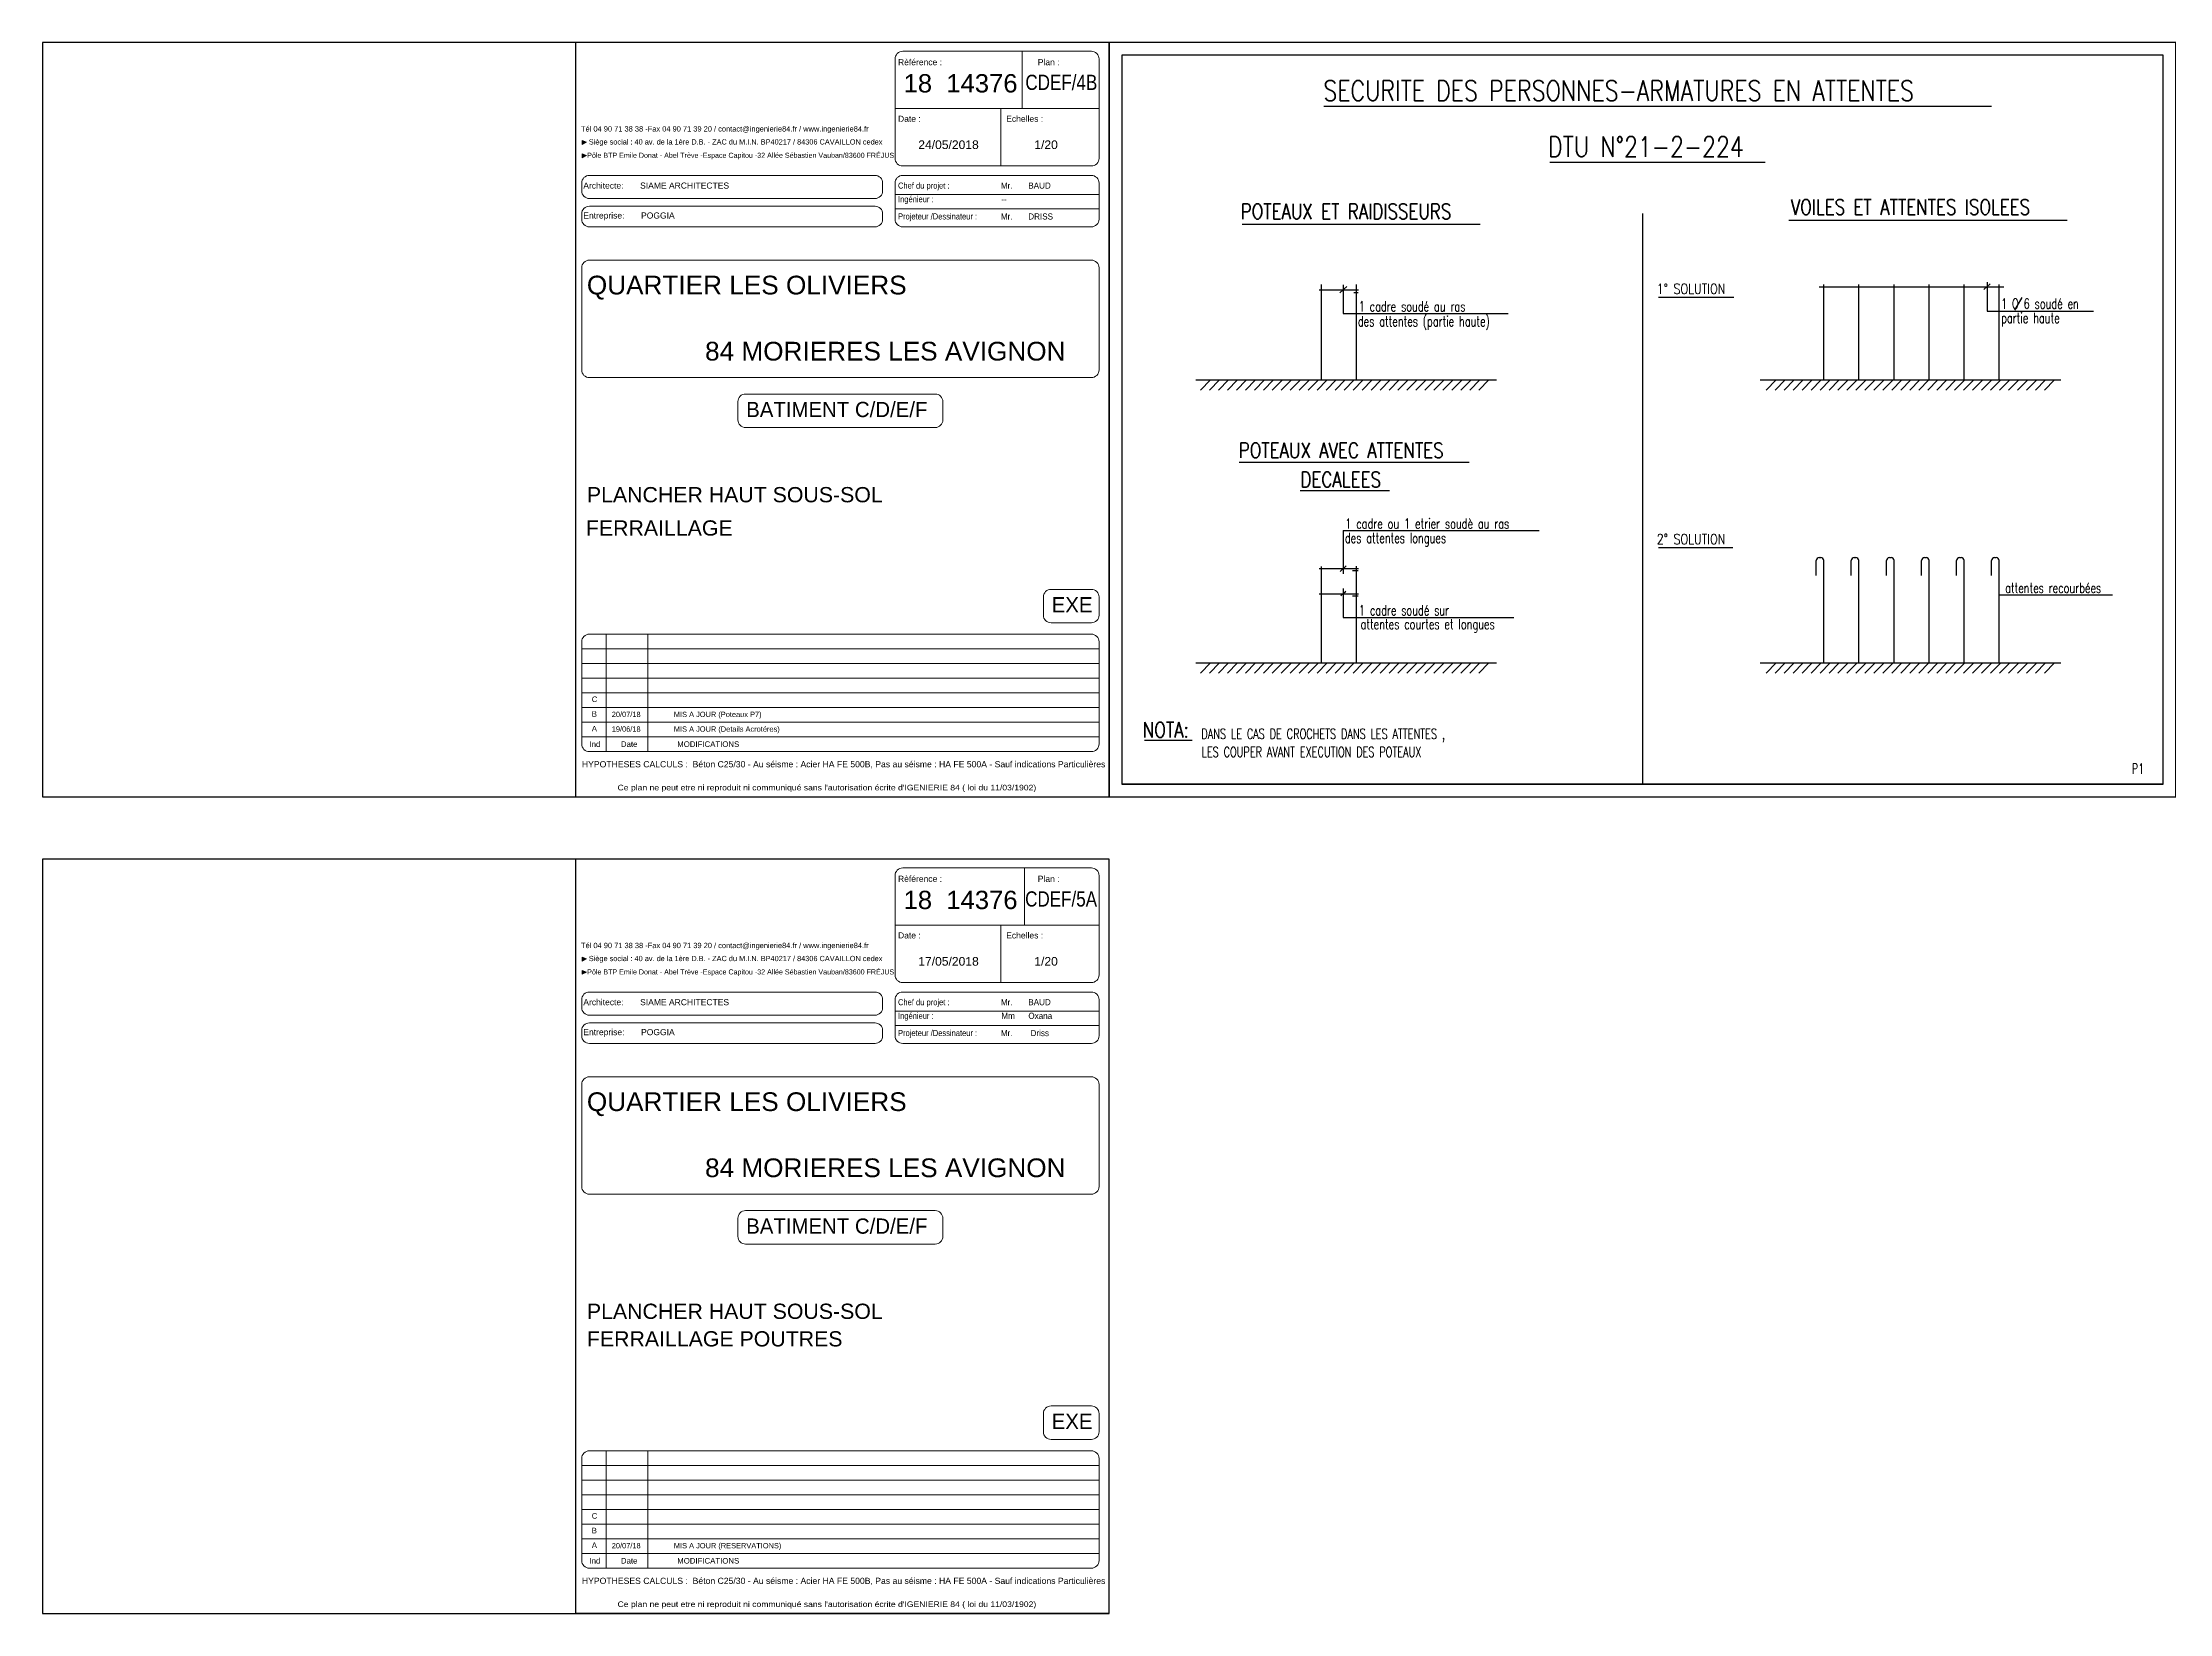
# Model space of a CAD drawing. Extents: x 308 to 787, y -199 to -146.
# Drawn here: x 471.97 to 513.84, y -185.47 to -154.54 of the extents above; entities that cross this region are included whole.
import ezdxf

# ---------------------------------------------------------------- set-up
doc = ezdxf.new("R2010")
doc.units = 0
doc.header["$LTSCALE"] = 0.5
doc.header["$MEASUREMENT"] = 0
doc.layers.get('0').update_dxf_attribs({"linetype": 'CONTINUOUS'})
for name, color, linetype in [('ARMATURE DALLE', 51, 'CONTINUOUS'), ('CARTOUCHE', 7, 'CONTINUOUS'), ('HABILLAGE', 7, 'CONTINUOUS')]:
    doc.layers.add(name, color=color, linetype=linetype)
doc.styles.add('ARIAL', font='arial.ttf', dxfattribs={"height": 0.12})
doc.styles.add('ROMANS8', font='romans.shx', dxfattribs={"width": 0.7})
doc.styles.add('style 20', font='ARLRDBD.TTF')

# ---------------------------------------------------------------- blocks, each defined once
blk = doc.blocks.new('*X678')
at = {"color": 0}
for p, q in [((-16.352, 5.215), (-16.152, 5.415)), ((-16.175, 5.215), (-15.975, 5.415)), ((-15.998, 5.215), (-15.798, 5.415)), ((-15.821, 5.215), (-15.621, 5.415)), ((-15.645, 5.215), (-15.445, 5.415)), ((-15.468, 5.215), (-15.268, 5.415)), ((-15.291, 5.215), (-15.091, 5.415)), ((-15.114, 5.215), (-14.914, 5.415)), ((-14.938, 5.215), (-14.738, 5.415)), ((-14.761, 5.215), (-14.561, 5.415)), ((-14.584, 5.215), (-14.384, 5.415)), ((-14.407, 5.215), (-14.207, 5.415)), ((-14.23, 5.215), (-14.03, 5.415)), ((-14.054, 5.215), (-13.854, 5.415)), ((-13.877, 5.215), (-13.677, 5.415)), ((-13.7, 5.215), (-13.5, 5.415)), ((-13.523, 5.215), (-13.323, 5.415)), ((-13.347, 5.215), (-13.147, 5.415)), ((-13.17, 5.215), (-12.97, 5.415)), ((-12.993, 5.215), (-12.793, 5.415)), ((-12.816, 5.215), (-12.616, 5.415)), ((-12.639, 5.215), (-12.439, 5.415)), ((-12.463, 5.215), (-12.263, 5.415)), ((-12.286, 5.215), (-12.086, 5.415)), ((-12.109, 5.215), (-11.909, 5.415)), ((-11.932, 5.215), (-11.732, 5.415)), ((-11.756, 5.215), (-11.556, 5.415)), ((-11.579, 5.215), (-11.379, 5.415)), ((-11.402, 5.215), (-11.202, 5.415)), ((-11.225, 5.215), (-11.025, 5.415)), ((-11.049, 5.215), (-10.849, 5.415)), ((-10.872, 5.215), (-10.672, 5.415)), ((-5.215, 5.215), (-5.015, 5.415)), ((-5.038, 5.215), (-4.838, 5.415)), ((-4.861, 5.215), (-4.661, 5.415)), ((-4.685, 5.215), (-4.485, 5.415)), ((-4.508, 5.215), (-4.308, 5.415)), ((-4.331, 5.215), (-4.131, 5.415)), ((-4.154, 5.215), (-3.954, 5.415)), ((-3.977, 5.215), (-3.777, 5.415)), ((-3.801, 5.215), (-3.601, 5.415)), ((-3.624, 5.215), (-3.424, 5.415)), ((-3.447, 5.215), (-3.247, 5.415)), ((-3.27, 5.215), (-3.07, 5.415)), ((-3.094, 5.215), (-2.894, 5.415)), ((-2.917, 5.215), (-2.717, 5.415)), ((-2.74, 5.215), (-2.54, 5.415)), ((-2.563, 5.215), (-2.363, 5.415)), ((-2.386, 5.215), (-2.186, 5.415)), ((-2.21, 5.215), (-2.01, 5.415)), ((-2.033, 5.215), (-1.833, 5.415)), ((-1.856, 5.215), (-1.656, 5.415)), ((-1.679, 5.215), (-1.479, 5.415)), ((-1.503, 5.215), (-1.303, 5.415)), ((-1.326, 5.215), (-1.126, 5.415)), ((-1.149, 5.215), (-0.949, 5.415)), ((-0.972, 5.215), (-0.772, 5.415)), ((-0.795, 5.215), (-0.595, 5.415)), ((-0.619, 5.215), (-0.419, 5.415)), ((-0.442, 5.215), (-0.242, 5.415)), ((-0.265, 5.215), (-0.065, 5.415)), ((-0.088, 5.215), (0.112, 5.415)), ((0.088, 5.215), (0.288, 5.415)), ((0.265, 5.215), (0.465, 5.415))]:
    blk.add_line(p, q, dxfattribs=at)

msp = doc.modelspace()

# ---------------------------------------------------------------- linework, layer by layer
at = {"color": 7}
msp.add_line((513.7178, -169.14), (493.2178, -169.14), dxfattribs=at)
msp.add_line((513.7178, -169.14), (493.2178, -169.14), dxfattribs=at)
at = {"color": 4}
for points in [[(492.9678, -169.39), (492.9678, -154.54), (471.9678, -154.54), (471.9678, -169.39)], [(513.9678, -169.39), (513.9678, -154.54), (492.9678, -154.54), (492.9678, -169.39)], [(492.9678, -185.4667), (492.9678, -170.6167), (471.9678, -170.6167), (471.9678, -185.4667)]]:
    msp.add_lwpolyline(points, close=True, dxfattribs=at)
at = {"color": 7}
msp.add_lwpolyline([(493.2178, -169.14), (513.7178, -169.14), (513.7178, -154.79), (493.2178, -154.79)], close=True, dxfattribs=at)
at = {"layer": 'ARMATURE DALLE', "color": 7, "lineweight": 18}
for p, q in [((491.2541, -154.7129), (491.2541, -155.8414)), ((488.7525, -155.8414), (492.7677, -155.8414)), ((490.8378, -155.8414), (490.8378, -156.97)), ((488.7525, -157.5296), (492.7677, -157.5296)), ((488.7525, -157.8153), (492.7677, -157.8153)), ((483.0631, -166.1876), (483.0631, -168.4996)), ((483.8847, -166.1876), (483.8847, -168.4996)), ((482.5833, -166.4766), (492.7677, -166.4766)), ((482.5833, -166.7656), (492.7677, -166.7656)), ((482.5833, -167.0546), (492.7677, -167.0546)), ((482.5833, -167.3436), (492.7677, -167.3436)), ((482.5833, -167.6326), (492.7677, -167.6326)), ((482.5833, -167.9216), (492.7677, -167.9216)), ((482.5833, -168.2106), (492.7677, -168.2106)), ((491.3002, -170.7896), (491.3002, -171.9181)), ((488.7525, -171.9181), (492.7677, -171.9181)), ((490.8378, -171.9181), (490.8378, -173.0467)), ((488.7525, -173.6063), (492.7677, -173.6063)), ((488.7525, -173.892), (492.7677, -173.892)), ((482.5833, -182.5533), (492.7677, -182.5533)), ((483.0631, -182.2644), (483.0631, -184.5763)), ((483.8847, -182.2644), (483.8847, -184.5763)), ((482.5833, -182.8423), (492.7677, -182.8423)), ((482.5833, -183.1313), (492.7677, -183.1313)), ((482.5833, -183.4203), (492.7677, -183.4203)), ((482.5833, -183.7093), (492.7677, -183.7093)), ((482.5833, -183.9983), (492.7677, -183.9983)), ((482.5833, -184.2873), (492.7677, -184.2873))]:
    msp.add_line(p, q, dxfattribs=at)
for points in [[(488.9025, -154.7129), (492.6176, -154.7129, -0.4142136), (492.7677, -154.8629), (492.7677, -156.8199, -0.4142136), (492.6176, -156.97), (488.9025, -156.97, -0.4142136), (488.7525, -156.8199), (488.7525, -154.8629, -0.4142136)], [(482.7334, -157.1559), (488.3582, -157.1559, -0.4142136), (488.5082, -157.306), (488.5082, -157.461, -0.4142136), (488.3582, -157.6111), (482.7334, -157.6111, -0.4142136), (482.5833, -157.461), (482.5833, -157.306, -0.4142136)], [(488.9025, -157.1559), (492.6176, -157.1559, -0.4142136), (492.7677, -157.306), (492.7677, -158.0178, -0.4142136), (492.6176, -158.1679), (488.9025, -158.1679, -0.4142136), (488.7525, -158.0178), (488.7525, -157.306, -0.4142136)], [(482.7334, -157.7628), (488.3582, -157.7628, -0.4142136), (488.5082, -157.9129), (488.5082, -158.0179, -0.4142136), (488.3582, -158.1679), (482.7334, -158.1679, -0.4142136), (482.5833, -158.0179), (482.5833, -157.9129, -0.4142136)], [(482.7334, -158.8242), (492.6176, -158.8242, -0.4142136), (492.7677, -158.9743), (492.7677, -160.9861, -0.4142136), (492.6176, -161.1362), (482.7334, -161.1362, -0.4142136), (482.5833, -160.9861), (482.5833, -158.9743, -0.4142136)], [(485.8083, -161.4596), (489.5426, -161.4596, -0.4142136), (489.6927, -161.6097), (489.6927, -161.9683, -0.4142136), (489.5426, -162.1184), (485.8083, -162.1184, -0.4142136), (485.6583, -161.9683), (485.6583, -161.6097, -0.4142136)], [(491.8231, -165.3047), (492.6176, -165.3047, -0.4142136), (492.7677, -165.4548), (492.7677, -165.8134, -0.4142136), (492.6176, -165.9635), (491.8231, -165.9635, -0.4142136), (491.673, -165.8134), (491.673, -165.4548, -0.4142136)], [(482.7334, -166.1876), (492.6176, -166.1876, -0.4142136), (492.7677, -166.3377), (492.7677, -168.3495, -0.4142136), (492.6176, -168.4996), (482.7334, -168.4996, -0.4142136), (482.5833, -168.3495), (482.5833, -166.3377, -0.4142136)], [(488.9025, -170.7896), (492.6176, -170.7896, -0.4142136), (492.7677, -170.9397), (492.7677, -172.8966, -0.4142136), (492.6176, -173.0467), (488.9025, -173.0467, -0.4142136), (488.7525, -172.8966), (488.7525, -170.9397, -0.4142136)], [(482.7334, -173.2326), (488.3582, -173.2326, -0.4142136), (488.5082, -173.3827), (488.5082, -173.5377, -0.4142136), (488.3582, -173.6878), (482.7334, -173.6878, -0.4142136), (482.5833, -173.5377), (482.5833, -173.3827, -0.4142136)], [(488.9025, -173.2326), (492.6176, -173.2326, -0.4142136), (492.7677, -173.3827), (492.7677, -174.0945, -0.4142136), (492.6176, -174.2446), (488.9025, -174.2446, -0.4142136), (488.7525, -174.0945), (488.7525, -173.3827, -0.4142136)], [(482.7334, -173.8395), (488.3582, -173.8395, -0.4142136), (488.5082, -173.9896), (488.5082, -174.0946, -0.4142136), (488.3582, -174.2447), (482.7334, -174.2447, -0.4142136), (482.5833, -174.0946), (482.5833, -173.9896, -0.4142136)], [(482.7334, -174.9009), (492.6176, -174.9009, -0.4142136), (492.7677, -175.051), (492.7677, -177.0628, -0.4142136), (492.6176, -177.2129), (482.7334, -177.2129, -0.4142136), (482.5833, -177.0628), (482.5833, -175.051, -0.4142136)], [(485.8083, -177.5363), (489.5426, -177.5363, -0.4142136), (489.6927, -177.6864), (489.6927, -178.0451, -0.4142136), (489.5426, -178.1951), (485.8083, -178.1951, -0.4142136), (485.6583, -178.0451), (485.6583, -177.6864, -0.4142136)], [(491.8231, -181.3814), (492.6176, -181.3814, -0.4142136), (492.7677, -181.5315), (492.7677, -181.8901, -0.4142136), (492.6176, -182.0402), (491.8231, -182.0402, -0.4142136), (491.673, -181.8901), (491.673, -181.5315, -0.4142136)], [(482.7334, -182.2644), (492.6176, -182.2644, -0.4142136), (492.7677, -182.4144), (492.7677, -184.4262, -0.4142136), (492.6176, -184.5763), (482.7334, -184.5763, -0.4142136), (482.5833, -184.4262), (482.5833, -182.4144, -0.4142136)]]:
    msp.add_lwpolyline(points, format="xyb", close=True, dxfattribs=at)
for points in [[(482.5933, -156.4685), (482.5933, -156.5451), (482.6746, -156.5011), (482.5933, -156.4685)], [(482.5933, -156.7304), (482.5933, -156.807), (482.6746, -156.7631), (482.5933, -156.7304)], [(482.5933, -172.5452), (482.5933, -172.6218), (482.6746, -172.5779), (482.5933, -172.5452)], [(482.5933, -172.8072), (482.5933, -172.8837), (482.6746, -172.8398), (482.5933, -172.8072)]]:
    msp.add_lwpolyline(points, dxfattribs=at)
for points in [[(482.5933, -156.5451), (482.673, -156.502), (482.5933, -156.4685)], [(482.5933, -156.807), (482.673, -156.764), (482.5933, -156.7304)], [(482.5933, -172.6218), (482.673, -172.5787), (482.5933, -172.5452)], [(482.5933, -172.8837), (482.673, -172.8407), (482.5933, -172.8072)]]:
    msp.add_solid(points, dxfattribs=at)
at = {"layer": 'CARTOUCHE', "color": 7}
for points in [[(482.4621, -169.3868), (492.9678, -169.3868), (492.9678, -154.54), (482.4621, -154.54)], [(482.4621, -185.4635), (492.9678, -185.4635), (492.9678, -170.6167), (482.4621, -170.6167)]]:
    msp.add_lwpolyline(points, close=True, dxfattribs=at)
at = {"layer": 'HABILLAGE', "color": 7}
for p, q in [((497.1929, -155.7912), (510.3361, -155.7912)), ((501.6449, -156.8948), (505.884, -156.8948)), ((495.5863, -158.1161), (500.2706, -158.1161)), ((503.4678, -157.9053), (503.4678, -169.14)), ((506.3486, -158.0345), (511.8266, -158.0345)), ((495.5282, -162.7993), (500.0577, -162.7993)), ((496.7283, -163.3564), (498.4898, -163.3564)), ((510.4911, -165.4125), (512.724, -165.4125)), ((493.6638, -168.2714), (494.6037, -168.2714))]:
    msp.add_line(p, q, dxfattribs=at)
at = {"layer": 'HABILLAGE', "color": 1}
for p, q in [((497.1045, -159.4078), (497.8736, -159.4078)), ((497.1462, -161.1814), (497.1462, -159.3015)), ((497.7852, -159.459), (497.8698, -159.459)), ((497.8404, -161.1814), (497.8404, -159.3015)), ((507.037, -161.1814), (507.037, -159.3015)), ((507.727, -161.1814), (507.727, -159.3015)), ((508.4211, -161.1814), (508.4211, -159.3015)), ((509.1111, -161.1814), (509.1111, -159.3015)), ((509.8011, -161.1814), (509.8011, -159.3015)), ((510.4911, -161.1814), (510.4911, -159.3015)), ((510.9394, -159.5615), (510.7894, -159.806)), ((497.1045, -164.8954), (497.8736, -164.8954)), ((497.1462, -166.7529), (497.1462, -164.8547)), ((497.7602, -164.9343), (497.8698, -164.9343)), ((497.8404, -166.7529), (497.8404, -164.8458)), ((506.887, -165.0311), (506.887, -164.7386)), ((506.947, -164.6786), (506.977, -164.6786)), ((507.037, -166.7529), (507.037, -164.7386)), ((507.577, -165.0311), (507.577, -164.7386)), ((507.637, -164.6786), (507.667, -164.6786)), ((507.727, -166.7529), (507.727, -164.7386)), ((508.2711, -165.0311), (508.2711, -164.7386)), ((508.3311, -164.6786), (508.3611, -164.6786)), ((508.4211, -166.7529), (508.4211, -164.7386)), ((508.9611, -165.0311), (508.9611, -164.7386)), ((509.0211, -164.6786), (509.0511, -164.6786)), ((509.1111, -166.7529), (509.1111, -164.7386)), ((509.6511, -165.0311), (509.6511, -164.7386)), ((509.7111, -164.6786), (509.7411, -164.6786)), ((509.8011, -166.7529), (509.8011, -164.7386)), ((510.3411, -165.0311), (510.3411, -164.7386)), ((510.4011, -164.6786), (510.4311, -164.6786)), ((510.4911, -166.7529), (510.4911, -164.7386)), ((497.1045, -165.3914), (497.8736, -165.3914)), ((497.7602, -165.4303), (497.8698, -165.4303))]:
    msp.add_line(p, q, dxfattribs=at)
at = {"layer": 'HABILLAGE'}
for p, q in [((497.6453, -159.3437), (497.5064, -159.4675)), ((497.5756, -159.3076), (497.5756, -159.877)), ((506.9431, -159.3471), (510.5848, -159.3471)), ((510.3116, -159.2933), (510.1899, -159.4043)), ((510.2521, -159.256), (510.2521, -159.8254)), ((497.5756, -159.877), (500.8205, -159.877)), ((510.2521, -159.8254), (512.3444, -159.8254)), ((497.5756, -164.1478), (497.5756, -165.0008)), ((497.5756, -164.1478), (501.4316, -164.1478)), ((497.6312, -164.8451), (497.5141, -164.9509)), ((497.6273, -165.3452), (497.5269, -165.4331)), ((497.5756, -165.2911), (497.5756, -165.8606)), ((497.5756, -165.8606), (500.9367, -165.8606))]:
    msp.add_line(p, q, dxfattribs=at)
at = {"layer": 'HABILLAGE', "color": 3}
for p, q in [((503.7814, -159.5509), (505.2646, -159.5509)), ((503.7814, -164.4788), (505.2453, -164.4788))]:
    msp.add_line(p, q, dxfattribs=at)
at = {"layer": 'HABILLAGE', "color": 4}
for p, q in [((494.6761, -161.1814), (500.5962, -161.1814)), ((505.7818, -161.1814), (511.7019, -161.1814)), ((494.6761, -166.7529), (500.5962, -166.7529)), ((505.7818, -166.7529), (511.7019, -166.7529))]:
    msp.add_line(p, q, dxfattribs=at)
at = {"layer": 'HABILLAGE', "color": 1}
for centre, start, end in [((506.947, -164.7386), 90, 180), ((506.977, -164.7386), 0, 90), ((507.637, -164.7386), 90, 180), ((507.667, -164.7386), 0, 90), ((508.3311, -164.7386), 90, 180), ((508.3611, -164.7386), 0, 90), ((509.0211, -164.7386), 90, 180), ((509.0511, -164.7386), 0, 90), ((509.7111, -164.7386), 90, 180), ((509.7411, -164.7386), 0, 90), ((510.4011, -164.7386), 90, 180), ((510.4311, -164.7386), 0, 90)]:
    msp.add_arc(centre, 0.06, start, end, dxfattribs=at)

# ---------------------------------------------------------------- block references
at = {"layer": 'HABILLAGE', "color": 7}
for p in [(511.1169, -166.5963), (511.1169, -172.1678)]:
    msp.add_blockref('*X678', p, dxfattribs=at)

# ---------------------------------------------------------------- texts
at = {"layer": 'CARTOUCHE', "color": 0}
for s, height, style, p in [('Rèférence :', 0.120065, 'ARIAL', (488.8105, -154.9868)), ('Plan :', 0.12006, 'ARIAL', (491.5625, -154.9868)), ('18  14376', 0.361, 'ARIAL', (488.9206, -155.5232)), ('Tél 04 90 71 38 38 -Fax 04 90 71 39 20 / contact@ingenierie84.fr / www.ingenierie84.fr', 0.105057, 'ARIAL', (482.569, -156.2917)), ('Date :', 0.12006, 'ARIAL', (488.8105, -156.101)), ('Echelles :', 0.12006, 'ARIAL', (490.9406, -156.101)), (' Siège social : 40 av. de la 1ère D.B. - ZAC du M.I.N. BP40217 / 84306 CAVAILLON cedex', 0.103556, 'ARIAL', (482.6827, -156.5477)), ('24/05/2018', 0.17033, 'ARIAL', (489.2094, -156.6366)), ('1/20', 0.17033, 'ARIAL', (491.4936, -156.6366)), ('Pôle BTP Emile Donat - Abel Trève -Espace Capitou -32 Allée Sébastien Vauban/83600 FRÉJUS', 0.100054, 'ARIAL', (482.691, -156.8097)), ('Architecte:       SIAME ARCHITECTES', 0.120065, 'ARIAL', (482.6145, -157.4158)), ('Entreprise:       POGGIA', 0.120065, 'ARIAL', (482.6145, -158.0052)), ('QUARTIER LES OLIVIERS', 0.36862, 'ARIAL', (482.6849, -159.4989)), ('84 MORIERES LES AVIGNON', 0.36862, 'ARIAL', (485.0115, -160.8004)), ('BATIMENT C/D/E/F', 0.300162, 'style 20', (485.8217, -161.9139)), ('PLANCHER HAUT SOUS-SOL', 0.300162, 'ARIAL', (482.6849, -163.5912)), ('EXE', 0.30016, 'style 20', (491.8364, -165.759)), ('C', 0.1101, 'ARIAL', (482.7807, -167.5245)), ('B', 0.1101, 'ARIAL', (482.7807, -167.8135)), ('20/07/18', 0.1045, 'ARIAL', (483.1746, -167.819)), ('MIS A JOUR (Poteaux P7)', 0.1045, 'ARIAL', (484.3971, -167.819)), ('Ind', 0.11006, 'ARIAL', (482.7365, -168.4077)), ('A', 0.1101, 'ARIAL', (482.7807, -168.1025)), ('19/06/18', 0.1045, 'ARIAL', (483.1746, -168.108)), ('Date', 0.11006, 'ARIAL', (483.3548, -168.4077)), ('MIS A JOUR (Details Acrotéres)', 0.1045, 'ARIAL', (484.3971, -168.108)), ('MODIFICATIONS', 0.110059, 'ARIAL', (484.4636, -168.4077)), ('HYPOTHESES CALCULS :  Béton C25/30 - Au séisme : Acier HA FE 500B, Pas au séisme : HA FE 500A - Sauf indications Particulières', 0.1215656, 'ARIAL', (482.5871, -168.8085)), ('Rèférence :', 0.120065, 'ARIAL', (488.8105, -171.0635)), ('18  14376', 0.361, 'ARIAL', (488.9206, -171.5999)), ('Plan :', 0.12006, 'ARIAL', (491.5625, -171.0635)), ('Date :', 0.12006, 'ARIAL', (488.8105, -172.1777)), ('Echelles :', 0.12006, 'ARIAL', (490.9406, -172.1777)), ('Tél 04 90 71 38 38 -Fax 04 90 71 39 20 / contact@ingenierie84.fr / www.ingenierie84.fr', 0.105057, 'ARIAL', (482.569, -172.3684)), (' Siège social : 40 av. de la 1ère D.B. - ZAC du M.I.N. BP40217 / 84306 CAVAILLON cedex', 0.103556, 'ARIAL', (482.6827, -172.6244)), ('Pôle BTP Emile Donat - Abel Trève -Espace Capitou -32 Allée Sébastien Vauban/83600 FRÉJUS', 0.100054, 'ARIAL', (482.691, -172.8864)), ('17/05/2018', 0.17033, 'ARIAL', (489.2094, -172.7133)), ('1/20', 0.17033, 'ARIAL', (491.4936, -172.7133)), ('Architecte:       SIAME ARCHITECTES', 0.120065, 'ARIAL', (482.6145, -173.4925)), ('Entreprise:       POGGIA', 0.120065, 'ARIAL', (482.6145, -174.0819)), ('QUARTIER LES OLIVIERS', 0.36862, 'ARIAL', (482.6849, -175.5757)), ('84 MORIERES LES AVIGNON', 0.36862, 'ARIAL', (485.0115, -176.8772)), ('BATIMENT C/D/E/F', 0.300162, 'style 20', (485.8217, -177.9906)), ('PLANCHER HAUT SOUS-SOL', 0.300162, 'ARIAL', (482.6849, -179.6679)), ('FERRAILLAGE POUTRES', 0.300162, 'ARIAL', (482.6849, -180.21)), ('EXE', 0.30016, 'style 20', (491.8364, -181.8357)), ('C', 0.1101, 'ARIAL', (482.7807, -183.6012)), ('B', 0.1101, 'ARIAL', (482.7807, -183.8902)), ('A', 0.1101, 'ARIAL', (482.7807, -184.1792)), ('20/07/18', 0.1045, 'ARIAL', (483.1746, -184.1847)), ('MIS A JOUR (RESERVATIONS)', 0.1045, 'ARIAL', (484.3971, -184.1847)), ('Ind', 0.11006, 'ARIAL', (482.7365, -184.4844)), ('Date', 0.11006, 'ARIAL', (483.3548, -184.4844)), ('MODIFICATIONS', 0.110059, 'ARIAL', (484.4636, -184.4844)), ('HYPOTHESES CALCULS :  Béton C25/30 - Au séisme : Acier HA FE 500B, Pas au séisme : HA FE 500A - Sauf indications Particulières', 0.1215656, 'ARIAL', (482.5871, -184.8852))]:
    msp.add_text(s, height=height, dxfattribs=dict(at, style=style)).set_placement(p)
at = {"layer": 'CARTOUCHE', "color": 0, "style": 'ARIAL'}
for s, height, width, p in [('CDEF/4B', 0.3, 0.8, (491.3183, -155.4735)), ('Chef du projet :             ', 0.120065, 0.85, (488.8105, -157.4158)), ('Mr.       BAUD', 0.120065, 0.95, (490.8353, -157.4158)), ('Ingénieur :                         ', 0.120065, 0.85, (488.8105, -157.6838)), ('--', 0.12006, 0.95, (490.8455, -157.6838)), ('Projeteur /Dessinateur :   ', 0.120065, 0.85, (488.8105, -158.023)), ('Mr.       DRISS', 0.120065, 0.95, (490.8353, -158.0241)), ("Ce plan ne peut etre ni reproduit ni communiqué sans l'autorisation écrite d'IGENIERIE 84 ( loi du 11/03/1902)", 0.1100594, 1.1, (483.2889, -169.2628)), ('CDEF/5A', 0.3, 0.8, (491.3135, -171.5503)), ('Chef du projet :             ', 0.120065, 0.85, (488.8105, -173.4925)), ('Ingénieur :                         ', 0.120065, 0.85, (488.8105, -173.7605)), ('Mr.       BAUD', 0.120065, 0.95, (490.8353, -173.4925)), ('Mm      Oxana', 0.120065, 0.95, (490.8455, -173.7605)), ('Projeteur /Dessinateur :   ', 0.120065, 0.85, (488.8105, -174.0997)), ('Mr.        Driss       ', 0.120065, 0.95, (490.8353, -174.1008)), ("Ce plan ne peut etre ni reproduit ni communiqué sans l'autorisation écrite d'IGENIERIE 84 ( loi du 11/03/1902)", 0.1100594, 1.1, (483.2889, -185.3396))]:
    msp.add_text(s, height=height, dxfattribs=dict(at, width=width)).set_placement(p)
msp.add_attdef('FERRAILLAGE', (482.6652, -164.2469), '', height=0.3002, dxfattribs=at)
at = {"layer": 'HABILLAGE', "color": 4, "style": 'ROMANS8', "width": 0.8}
for s, height, p in [('SECURITE DES PERSONNES-ARMATURES EN ATTENTES ', 0.4, (497.1842, -155.6884)), ('DTU N%%d21-2-224 ', 0.4, (501.6091, -156.7919)), ('POTEAUX ET RAIDISSEURS', 0.3, (495.5589, -158.0147)), ('VOILES ET ATTENTES ISOLEES', 0.3, (506.3888, -157.9297)), ('POTEAUX AVEC ATTENTES', 0.3, (495.5202, -162.7174)), ('DECALEES', 0.3, (496.7346, -163.2925)), ('NOTA:', 0.3, (493.6313, -168.2213))]:
    msp.add_text(s, height=height, dxfattribs=at).set_placement(p)
at = {"layer": 'HABILLAGE', "color": 1, "style": 'ROMANS8'}
for s, width, p in [('1%%d SOLUTION', 0.8, (503.7489, -159.4879)), ('des attentes (partie haute)', 0.7, (497.8644, -160.1271)), ('1 cadre soudé au ras', 0.7, (497.8811, -159.8346)), (' partie haute', 0.7, (510.4329, -160.0618)), ('1 O 6 soudé en', 0.7, (510.528, -159.7808)), ('1 cadre ou 1 etrier soudè au ras', 0.7, (497.6164, -164.1103)), ('des attentes longues', 0.7, (497.6082, -164.3929)), ('2%%d SOLUTION', 0.8, (503.7489, -164.4157)), ('attentes recourbées', 0.7, (510.6076, -165.3766)), ('1 cadre soudé sur', 0.7, (497.8838, -165.8183)), ('attentes courtes et longues', 0.7, (497.9183, -166.089)), ('DANS LE CAS DE CROCHETS DANS LES ATTENTES ,', 0.7, (494.7838, -168.2511)), ('LES COUPER AVANT EXECUTION DES POTEAUX', 0.7, (494.789, -168.6068)), ('P1', 0.7, (513.101, -168.9361))]:
    msp.add_text(s, height=0.2, dxfattribs=dict(at, width=width)).set_placement(p)

doc.saveas('drawing.dxf')
